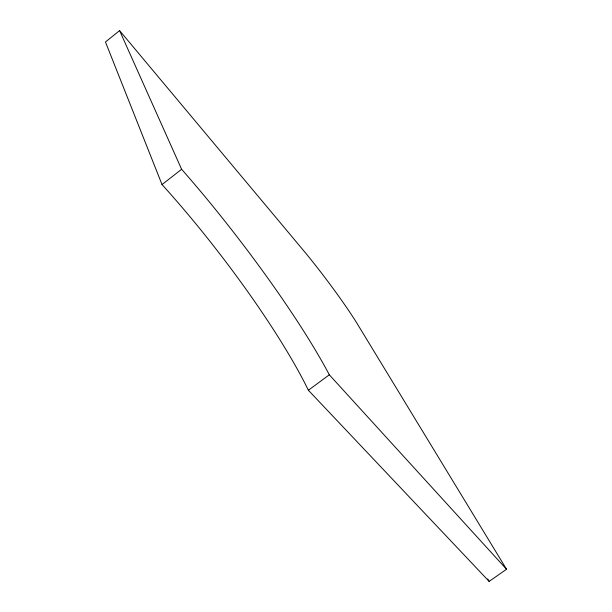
<?xml version="1.0" encoding="UTF-8"?>
<svg xmlns="http://www.w3.org/2000/svg" width="612" height="612" viewBox="0 0 612 612"><rect width="100%" height="100%" fill="white"/><g stroke="black" fill="none" stroke-linecap="round" stroke-linejoin="round"><path stroke-width="0.92" d="M119.592 30.6L105.463 41.983L162.027 184.564A213.848 37.08 52.3 0 1 308.387 390.249L489.133 581.4L506.537 569.252L357.791 324.658A69.646 5.485 53 0 0 303.024 249.918L119.592 30.6L181.619 169.279A214.521 31.021 52.4 0 1 329.302 374.789L506.537 569.252M162.027 184.564L181.619 169.279M329.302 374.796L308.387 390.249L308.601 390.693M487.695 578.929L489.133 581.4"/></g></svg>
